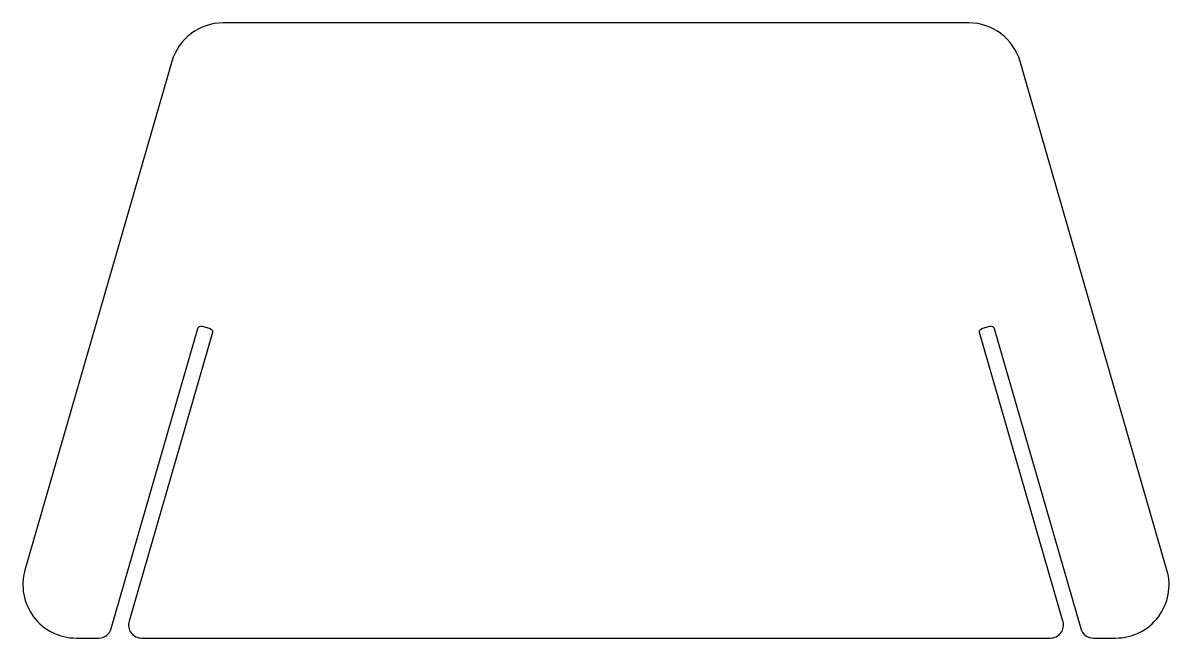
# Model space of a CAD drawing. Header units: inches. Extents: x -2.2 to 19.3, y 0 to 11.5.
import ezdxf

# ---------------------------------------------------------------- set-up
doc = ezdxf.new("R2010")
doc.units = ezdxf.units.IN

msp = doc.modelspace()

# ---------------------------------------------------------------- linework, layer by layer
at = {"layer": 'OUTER_PROFILES'}
msp.add_lwpolyline([(15.719, 5.735, -0.414214), (15.762, 5.812), (15.912, 5.855, -0.414214), (15.99, 5.813), (17.615, 0.181, 0.3341), (17.856, 0), (18.273, 0, 0.499138), (19.234, 1.277), (16.478, 10.824, 0.3341), (15.517, 11.547), (1.525, 11.547, 0.3341), (0.564, 10.824), (-2.192, 1.277, 0.499138), (-1.231, 0), (-0.813, 0, 0.3341), (-0.573, 0.181), (1.053, 5.813, -0.414214), (1.13, 5.855), (1.28, 5.812, -0.414214), (1.323, 5.735), (-0.24, 0.319, 0.499138), (0, 0), (17.043, 0, 0.499138), (17.283, 0.319)], format="xyb", close=True, dxfattribs=at)

doc.saveas('drawing.dxf')
